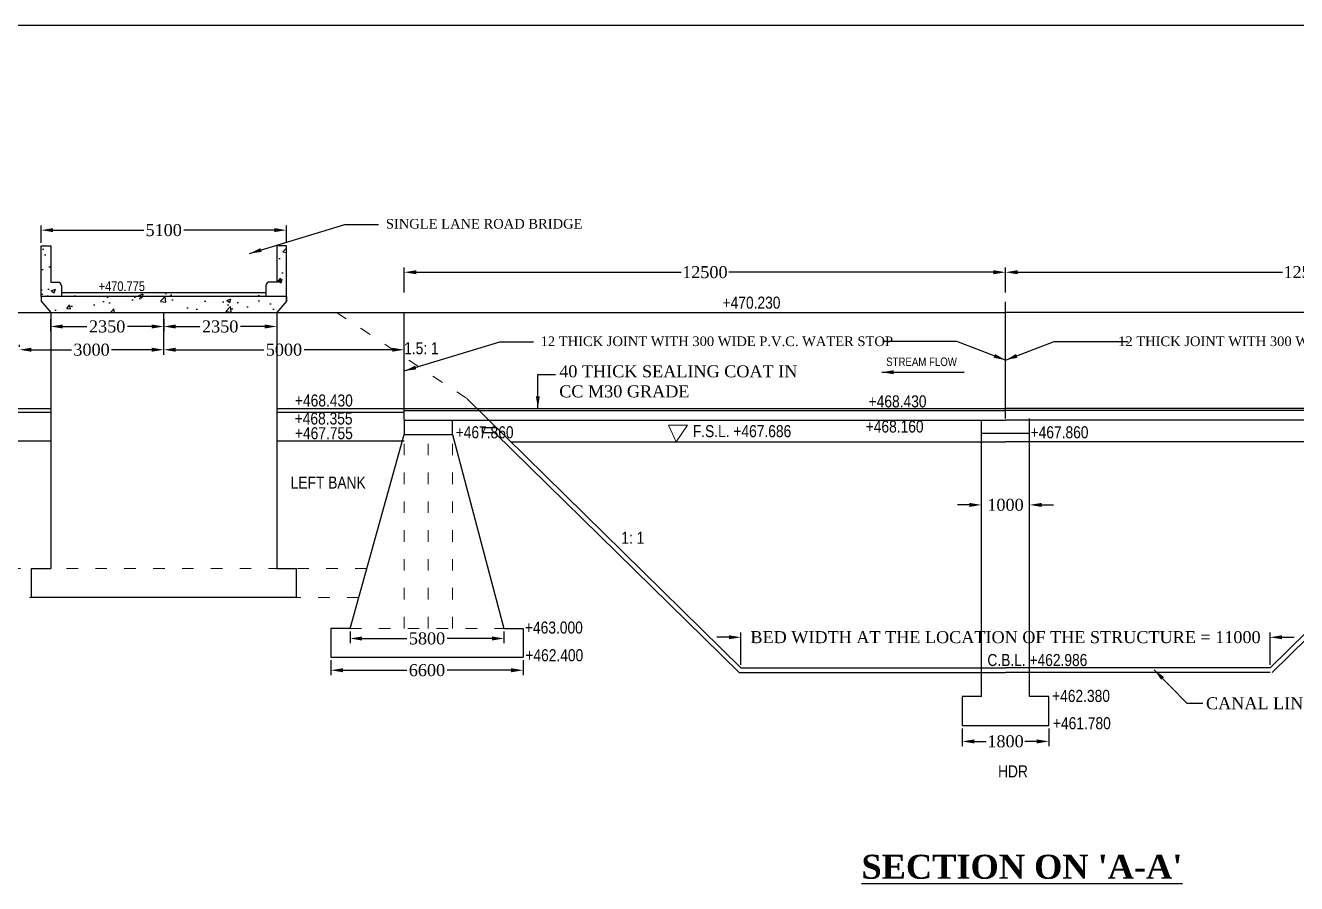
# Model space of a CAD drawing. Header units: millimetres. Extents: x 80 to 6605, y 46 to 2491.
# Drawn here: x 5678.7 to 5943, y 1169.4 to 1347.8 of the extents above; entities that cross this region are included whole.
import ezdxf
from ezdxf.enums import TextEntityAlignment as Align

# ---------------------------------------------------------------- set-up
doc = ezdxf.new("R2010")
doc.units = ezdxf.units.MM
doc.linetypes.add('ACAD_ISO03W100', pattern=[30, 12, -18])
doc.layers.add('STEEL', color=5, linetype='Continuous')
doc.layers.add('TEXT_GENERAL', color=4, linetype='Continuous')
doc.styles.add('ABADI', font='')
doc.styles.add('ARIAL NARROW', font='ARIALN.TTF')
doc.styles.get("Standard").update_dxf_attribs({"font": 'times.ttf', "height": 2.5})
doc.styles.add('TNR_2.5', font='times.ttf', dxfattribs={"height": 2.5})
doc.styles.get('ABADI').set_extended_font_data('Abadi MT Condensed Light')
doc.dimstyles.new('ISO-25', dxfattribs={"dimtxt": 2.5, "dimasz": 2.5, "dimexe": 1.25, "dimexo": 0.625, "dimtad": 1, "dimlfac": 25, "dimtxsty": 'Standard', "dimcen": 2.5, "dimadec": 0, "dimazin": 0, "dimtfac": 1, "dimtmove": 0, "dimatfit": 3, "dimfxl": 1, "dimarcsym": 0})
doc.dimstyles.new('STYLE_ESH', dxfattribs={"dimtxt": 2.5, "dimasz": 2.5, "dimexe": 1, "dimexo": 0.625, "dimtad": 0, "dimtih": 1, "dimtoh": 1, "dimdec": 0, "dimlfac": 100, "dimzin": 9, "dimdsep": 46, "dimtxsty": 'TNR_2.5', "dimcen": 2.5, "dimadec": 0, "dimazin": 2, "dimtfac": 1, "dimtdec": 0, "dimtofl": 0, "dimtmove": 2, "dimatfit": 3, "dimfxl": 1, "dimarcsym": 0})

# ---------------------------------------------------------------- blocks, each defined once
blk = doc.blocks.new('*D99')
at = {"color": 0, "lineweight": -2, "transparency": 16777216}
for p, q in [((5681.98, 1302.6), (5681.98, 1306.26)), ((5732.98, 1302.6), (5732.98, 1306.26)), ((5684.48, 1305.26), (5703.32, 1305.26)), ((5730.48, 1305.26), (5711.65, 1305.26))]:
    blk.add_line(p, q, dxfattribs=at)
at = {"color": 0, "transparency": 16777216}
for points in [[(5684.48, 1305.68), (5684.48, 1304.85), (5681.98, 1305.26)], [(5730.48, 1305.68), (5730.48, 1304.85), (5732.98, 1305.26)]]:
    blk.add_solid(points, dxfattribs=at)
at = {"layer": 'Defpoints', "color": 0, "transparency": 16777216}
for p in [(5732.98, 1305.26), (5681.98, 1301.97), (5732.98, 1301.97)]:
    blk.add_point(p, dxfattribs=at)
at = {"color": 0, "transparency": 16777216, "insert": (5707.48, 1305.26), "char_height": 2.5, "attachment_point": 5, "style": 'TNR_2.5'}
blk.add_mtext('5100', dxfattribs=at)
blk = doc.blocks.new('*D100')
at = {"color": 0, "lineweight": -2, "transparency": 16777216}
for p, q in [((5707.48, 1286.75), (5707.48, 1284.22)), ((5709.98, 1285.22), (5715.02, 1285.22)), ((5728.48, 1285.22), (5723.45, 1285.22)), ((5730.98, 1286.75), (5730.98, 1284.22))]:
    blk.add_line(p, q, dxfattribs=at)
at = {"color": 0, "transparency": 16777216}
for points in [[(5709.98, 1285.64), (5709.98, 1284.81), (5707.48, 1285.22)], [(5728.48, 1285.64), (5728.48, 1284.81), (5730.98, 1285.22)]]:
    blk.add_solid(points, dxfattribs=at)
at = {"layer": 'Defpoints', "color": 0, "transparency": 16777216}
for p in [(5707.48, 1287.37), (5730.98, 1287.37), (5707.48, 1285.22)]:
    blk.add_point(p, dxfattribs=at)
at = {"color": 0, "transparency": 16777216, "insert": (5719.23, 1285.22), "char_height": 2.5, "attachment_point": 5, "style": 'TNR_2.5'}
blk.add_mtext('2350', dxfattribs=at)
blk = doc.blocks.new('*D101')
at = {"color": 0, "lineweight": -2, "transparency": 16777216}
for p, q in [((5683.98, 1286.75), (5683.98, 1284.22)), ((5686.48, 1285.22), (5691.52, 1285.22)), ((5704.98, 1285.22), (5699.95, 1285.22)), ((5707.48, 1286.75), (5707.48, 1284.22))]:
    blk.add_line(p, q, dxfattribs=at)
at = {"color": 0, "transparency": 16777216}
for points in [[(5686.48, 1285.64), (5686.48, 1284.81), (5683.98, 1285.22)], [(5704.98, 1285.64), (5704.98, 1284.81), (5707.48, 1285.22)]]:
    blk.add_solid(points, dxfattribs=at)
at = {"layer": 'Defpoints', "color": 0, "transparency": 16777216}
for p in [(5683.98, 1287.37), (5707.48, 1287.37), (5707.48, 1285.22)]:
    blk.add_point(p, dxfattribs=at)
at = {"color": 0, "transparency": 16777216, "insert": (5695.73, 1285.22), "char_height": 2.5, "attachment_point": 5, "style": 'TNR_2.5'}
blk.add_mtext('2350', dxfattribs=at)
blk = doc.blocks.new('*D102')
at = {"color": 0, "lineweight": -2, "transparency": 16777216}
for p, q in [((5827.48, 1214.9), (5827.48, 1221.6)), ((5937.48, 1214.9), (5937.48, 1221.6)), ((5824.98, 1220.6), (5822.48, 1220.6)), ((5939.98, 1220.6), (5942.48, 1220.6))]:
    blk.add_line(p, q, dxfattribs=at)
at = {"color": 0, "transparency": 16777216}
for points in [[(5824.98, 1221.02), (5824.98, 1220.19), (5827.48, 1220.6)], [(5939.98, 1221.02), (5939.98, 1220.19), (5937.48, 1220.6)]]:
    blk.add_solid(points, dxfattribs=at)
at = {"layer": 'Defpoints', "color": 0, "transparency": 16777216}
for p in [(5937.48, 1220.6), (5827.48, 1214.27), (5937.48, 1214.27)]:
    blk.add_point(p, dxfattribs=at)
at = {"color": 0, "transparency": 16777216, "insert": (5882.48, 1220.6), "char_height": 2.5, "attachment_point": 5, "style": 'TNR_2.5'}
blk.add_mtext('BED WIDTH AT THE LOCATION OF THE STRUCTURE = 11000', dxfattribs=at)
blk = doc.blocks.new('*D103')
at = {"color": 0, "lineweight": -2, "transparency": 16777216}
for p, q in [((5757.48, 1292.3), (5757.48, 1297.51)), ((5882.48, 1292.3), (5882.48, 1297.51)), ((5759.98, 1296.51), (5815.03, 1296.51)), ((5879.98, 1296.51), (5824.94, 1296.51))]:
    blk.add_line(p, q, dxfattribs=at)
at = {"color": 0, "transparency": 16777216}
for points in [[(5759.98, 1296.93), (5759.98, 1296.09), (5757.48, 1296.51)], [(5879.98, 1296.93), (5879.98, 1296.09), (5882.48, 1296.51)]]:
    blk.add_solid(points, dxfattribs=at)
at = {"layer": 'Defpoints', "color": 0, "transparency": 16777216}
for p in [(5882.48, 1296.51), (5757.48, 1291.67), (5882.48, 1291.67)]:
    blk.add_point(p, dxfattribs=at)
at = {"color": 0, "transparency": 16777216, "insert": (5819.98, 1296.51), "char_height": 2.5, "attachment_point": 5, "style": 'TNR_2.5'}
blk.add_mtext('12500', dxfattribs=at)
blk = doc.blocks.new('*D108')
at = {"color": 0, "lineweight": -2, "transparency": 16777216}
for p, q in [((5742.22, 1215.83), (5742.22, 1212.75)), ((5782.21, 1215.82), (5782.21, 1212.75)), ((5744.72, 1213.75), (5758.04, 1213.75)), ((5779.71, 1213.75), (5766.39, 1213.75))]:
    blk.add_line(p, q, dxfattribs=at)
at = {"color": 0, "transparency": 16777216}
for points in [[(5744.72, 1214.16), (5744.72, 1213.33), (5742.22, 1213.75)], [(5779.71, 1214.16), (5779.71, 1213.33), (5782.21, 1213.75)]]:
    blk.add_solid(points, dxfattribs=at)
at = {"layer": 'Defpoints', "color": 0, "transparency": 16777216}
for p in [(5742.22, 1216.46), (5782.21, 1216.45), (5782.21, 1213.75)]:
    blk.add_point(p, dxfattribs=at)
at = {"color": 0, "transparency": 16777216, "insert": (5762.21, 1213.75), "char_height": 2.5, "attachment_point": 5, "style": 'TNR_2.5'}
blk.add_mtext('6600', dxfattribs=at)
blk = doc.blocks.new('*D109')
at = {"color": 0, "lineweight": -2, "transparency": 16777216}
for p, q in [((5746.22, 1221.83), (5746.22, 1219.35)), ((5778.22, 1221.83), (5778.22, 1219.35)), ((5748.72, 1220.35), (5758.05, 1220.35)), ((5775.72, 1220.35), (5766.38, 1220.35))]:
    blk.add_line(p, q, dxfattribs=at)
at = {"color": 0, "transparency": 16777216}
for points in [[(5748.72, 1220.77), (5748.72, 1219.93), (5746.22, 1220.35)], [(5775.72, 1220.77), (5775.72, 1219.93), (5778.22, 1220.35)]]:
    blk.add_solid(points, dxfattribs=at)
at = {"layer": 'Defpoints', "color": 0, "transparency": 16777216}
for p in [(5746.22, 1222.46), (5778.22, 1222.46), (5778.22, 1220.35)]:
    blk.add_point(p, dxfattribs=at)
at = {"color": 0, "transparency": 16777216, "insert": (5762.22, 1220.35), "char_height": 2.5, "attachment_point": 5, "style": 'TNR_2.5'}
blk.add_mtext('5800', dxfattribs=at)
blk = doc.blocks.new('*D173')
at = {"color": 0, "lineweight": -2, "transparency": 16777216}
for p, q in [((5874.98, 1248.13), (5872.48, 1248.13)), ((5877.48, 1248.75), (5877.48, 1249.13)), ((5887.48, 1248.75), (5887.48, 1249.13)), ((5889.98, 1248.13), (5892.48, 1248.13))]:
    blk.add_line(p, q, dxfattribs=at)
at = {"color": 0, "transparency": 16777216}
for points in [[(5874.98, 1248.54), (5874.98, 1247.71), (5877.48, 1248.13)], [(5889.98, 1248.54), (5889.98, 1247.71), (5887.48, 1248.13)]]:
    blk.add_solid(points, dxfattribs=at)
at = {"layer": 'Defpoints', "color": 0, "transparency": 16777216}
for p in [(5877.48, 1248.13), (5887.48, 1248.13), (5887.48, 1248.13)]:
    blk.add_point(p, dxfattribs=at)
at = {"color": 0, "transparency": 16777216, "insert": (5882.48, 1248.13), "char_height": 2.5, "attachment_point": 5, "style": 'TNR_2.5'}
blk.add_mtext('1000', dxfattribs=at)
blk = doc.blocks.new('*D174')
at = {"color": 0, "lineweight": -2, "transparency": 16777216}
for p, q in [((5873.48, 1201.65), (5873.48, 1197.95)), ((5891.48, 1201.65), (5891.48, 1197.95)), ((5875.98, 1198.95), (5878.45, 1198.95)), ((5888.98, 1198.95), (5886.52, 1198.95))]:
    blk.add_line(p, q, dxfattribs=at)
at = {"color": 0, "transparency": 16777216}
for points in [[(5875.98, 1199.36), (5875.98, 1198.53), (5873.48, 1198.95)], [(5888.98, 1199.36), (5888.98, 1198.53), (5891.48, 1198.95)]]:
    blk.add_solid(points, dxfattribs=at)
at = {"layer": 'Defpoints', "color": 0, "transparency": 16777216}
for p in [(5873.48, 1202.27), (5891.48, 1202.27), (5891.48, 1198.95)]:
    blk.add_point(p, dxfattribs=at)
at = {"color": 0, "transparency": 16777216, "insert": (5882.48, 1198.95), "char_height": 2.5, "attachment_point": 5, "style": 'TNR_2.5'}
blk.add_mtext('1800', dxfattribs=at)
blk = doc.blocks.new('*D179')
at = {"color": 0, "lineweight": -2, "transparency": 16777216}
for p, q in [((5882.48, 1292.3), (5882.48, 1297.51)), ((6007.48, 1292.3), (6007.48, 1297.51)), ((5884.98, 1296.51), (5940.03, 1296.51)), ((6004.98, 1296.51), (5949.94, 1296.51))]:
    blk.add_line(p, q, dxfattribs=at)
at = {"color": 0, "transparency": 16777216}
for points in [[(5884.98, 1296.93), (5884.98, 1296.09), (5882.48, 1296.51)], [(6004.98, 1296.93), (6004.98, 1296.09), (6007.48, 1296.51)]]:
    blk.add_solid(points, dxfattribs=at)
at = {"layer": 'Defpoints', "color": 0, "transparency": 16777216}
for p in [(5882.48, 1296.51), (5882.48, 1291.67), (6007.48, 1291.67)]:
    blk.add_point(p, dxfattribs=at)
at = {"color": 0, "transparency": 16777216, "insert": (5944.98, 1296.51), "char_height": 2.5, "attachment_point": 5, "style": 'TNR_2.5'}
blk.add_mtext('12500', dxfattribs=at)
blk = doc.blocks.new('*D230')
at = {"color": 0, "lineweight": -2, "transparency": 16777216}
for p, q in [((5707.48, 1281.02), (5707.48, 1281.39)), ((5709.98, 1280.39), (5728.32, 1280.39)), ((5754.98, 1280.39), (5736.65, 1280.39)), ((5757.48, 1281.02), (5757.48, 1281.39))]:
    blk.add_line(p, q, dxfattribs=at)
at = {"color": 0, "transparency": 16777216}
for points in [[(5709.98, 1280.81), (5709.98, 1279.98), (5707.48, 1280.39)], [(5754.98, 1280.81), (5754.98, 1279.98), (5757.48, 1280.39)]]:
    blk.add_solid(points, dxfattribs=at)
at = {"layer": 'Defpoints', "color": 0, "transparency": 16777216}
for p in [(5707.48, 1280.39), (5757.48, 1280.39), (5757.48, 1280.39)]:
    blk.add_point(p, dxfattribs=at)
at = {"color": 0, "transparency": 16777216, "insert": (5732.48, 1280.39), "char_height": 2.5, "attachment_point": 5, "style": 'TNR_2.5'}
blk.add_mtext('5000', dxfattribs=at)
blk = doc.blocks.new('*D231')
at = {"color": 0, "lineweight": -2, "transparency": 16777216}
for p, q in [((5677.48, 1281.02), (5677.48, 1281.39)), ((5679.98, 1280.39), (5688.31, 1280.39)), ((5704.98, 1280.39), (5696.66, 1280.39)), ((5707.48, 1281.02), (5707.48, 1281.39))]:
    blk.add_line(p, q, dxfattribs=at)
at = {"color": 0, "transparency": 16777216}
for points in [[(5679.98, 1280.81), (5679.98, 1279.98), (5677.48, 1280.39)], [(5704.98, 1280.81), (5704.98, 1279.98), (5707.48, 1280.39)]]:
    blk.add_solid(points, dxfattribs=at)
at = {"layer": 'Defpoints', "color": 0, "transparency": 16777216}
for p in [(5677.48, 1280.39), (5677.48, 1280.39), (5707.48, 1280.39)]:
    blk.add_point(p, dxfattribs=at)
at = {"color": 0, "transparency": 16777216, "insert": (5692.48, 1280.39), "char_height": 2.5, "attachment_point": 5, "style": 'TNR_2.5'}
blk.add_mtext('3000', dxfattribs=at)

msp = doc.modelspace()

# ---------------------------------------------------------------- hatches: boundary and pattern name
h = msp.add_hatch()
h.set_pattern_fill('AR-CONC', color=0, scale=0.05, style=0)
h.set_pattern_definition([(50, (196.927, -429.9654), (9.109233, -0.796954), [0.9525, -10.4775]), (355, (196.927, -429.965), (-1.762141, 9.552832), [0.762, -8.382]), (100.451, (197.686, -430.032), (7.347125, 8.755834), [0.8095, -8.9045]), (46.1842, (196.927, -427.425), (13.553952, -2.102116), [1.42875, -15.71625]), (96.6356, (198.057, -427.6), (11.870212, 12.371278), [1.21425, -13.35675]), (351.184, (196.927, -427.425), (11.87023, 12.371256), [1.143, -12.573]), (21, (198.197, -428.0604), (7.580744, -5.113276), [0.9525, -10.4775]), (326, (198.197, -428.06), (3.090101, 9.209398), [0.762, -8.382]), (71.4514, (198.829, -428.4865), (10.670825, 4.096143), [0.8095, -8.9045]), (37.5, (196.927, -429.9654), (0.1544302, 4.227752), [0, -8.2804, 0, -8.509, 0, -8.41375]), (7.5, (196.927, -429.9654), (3.340983, 5.0090287), [0, -4.8514, 0, -8.0899, 0, -3.20675]), (327.5, (194.095, -429.9654), (6.7795298, -0.2864372), [0, -3.175, 0, -9.906, 0, -13.1445]), (317.5, (192.825, -429.9654), (7.406459, 1.2713246), [0, -4.1275, 0, -6.5786, 0, -9.3345])])
h.paths.add_polyline_path([(5730.98459, 1288.17045), (5732.98459, 1290.47045), (5732.98459, 1291.47045), (5686.23459, 1291.47045), (5681.98459, 1291.47045), (5681.98459, 1290.47045), (5683.98459, 1288.17045)])
h.paths.add_polyline_path([(5686.23459, 1292.22045), (5686.23459, 1291.47045), (5728.73459, 1291.47045), (5728.73459, 1292.22045)])
h.paths.add_polyline_path([(5732.98459, 1301.97045), (5730.98459, 1301.97045), (5730.98459, 1294.47045), (5729.15786, 1294.47045, 0.215737154), (5728.73459, 1293.65589), (5728.73459, 1291.47045), (5732.98459, 1291.47045)])
h.paths.add_polyline_path([(5681.98459, 1291.47045), (5686.23459, 1291.47045), (5686.23459, 1293.65589, 0.215737154), (5685.81131, 1294.47045), (5683.98459, 1294.47045), (5683.98459, 1301.97045), (5681.98459, 1301.97045)])

# ---------------------------------------------------------------- linework, layer by layer
at = {"color": 0}
for p, q in [((6436.18376, 1347.83356), (5456.18376, 1347.83356)), ((5681.98459, 1301.97045), (5683.98459, 1301.97045)), ((5681.98459, 1291.47045), (5681.98459, 1301.97045)), ((5683.98459, 1301.97045), (5683.98459, 1294.47045)), ((5730.98459, 1301.97045), (5730.98459, 1294.47045)), ((5732.98459, 1301.97045), (5730.98459, 1301.97045)), ((5732.98459, 1290.47045), (5732.98459, 1301.97045)), ((5683.98459, 1294.47045), (5685.81131, 1294.47045)), ((5686.23459, 1293.65589), (5686.23459, 1291.47045)), ((5728.73459, 1292.22045), (5686.23459, 1292.22045)), ((5728.73459, 1293.65589), (5728.73459, 1291.47045)), ((5730.98459, 1294.47045), (5729.15786, 1294.47045)), ((5732.98459, 1291.47045), (5686.23459, 1291.47045)), ((5882.48459, 1266.06402), (5882.48459, 1290.38045)), ((5882.48459, 1266.06402), (5882.48459, 1290.38045)), ((5642.48459, 1288.17045), (5882.48459, 1288.17045)), ((5683.98459, 1288.17045), (5683.98459, 1234.87045)), ((5707.48459, 1279.3186), (5707.48459, 1288.17045)), ((5730.98459, 1288.17045), (5730.98459, 1234.87045)), ((5757.48459, 1265.77045), (5757.48459, 1288.17045)), ((6007.48459, 1288.17045), (5882.48459, 1288.17045)), ((5770.4664, 1270.27045), (5827.48459, 1214.27045)), ((5642.00207, 1267.42045), (5683.98459, 1267.42045)), ((5642.48459, 1268.17045), (5683.98459, 1268.17045)), ((5730.98459, 1268.17045), (5882.48459, 1268.17045)), ((5730.98459, 1267.42045), (5757.48459, 1267.42045)), ((5757.48459, 1267.77045), (5882.48459, 1267.77045)), ((5757.48459, 1265.77045), (5882.48459, 1265.77045)), ((5757.48459, 1265.77045), (5757.48459, 1262.77045)), ((5767.48459, 1262.77045), (5767.48459, 1265.77045)), ((5877.48459, 1208.27045), (5877.48459, 1265.77045)), ((6187.49456, 1268.17045), (5882.48459, 1268.17045)), ((6007.48459, 1267.77045), (5882.48459, 1267.77045)), ((6007.48459, 1265.77045), (5882.48459, 1265.77045)), ((5887.48459, 1208.27045), (5887.48459, 1266.06402)), ((5773.69596, 1264.15214), (5773.69596, 1263.15214)), ((5776.69596, 1264.15214), (5773.69596, 1264.15214)), ((5773.69596, 1263.15214), (5776.28701, 1263.15214)), ((5989.03516, 1264.90047), (5937.48459, 1214.27045)), ((5652.48459, 1261.42045), (5683.98459, 1261.42045)), ((5730.98459, 1261.42045), (5757.48459, 1261.42045)), ((5746.21536, 1222.45862), (5757.48459, 1262.77045)), ((5757.48459, 1262.77045), (5767.48459, 1262.77045)), ((5767.48459, 1262.77045), (5778.21536, 1222.45862)), ((5776.3456, 1263.0946), (5827.07564, 1213.27045)), ((5779.63004, 1261.27045), (5882.48459, 1261.27045)), ((5823.66477, 1261.27045), (5826.16477, 1261.27045)), ((5877.48459, 1263.06402), (5887.48459, 1263.06402)), ((5985.33913, 1261.27045), (5882.48459, 1261.27045)), ((5988.62358, 1263.0946), (5937.89353, 1213.27045)), ((5941.3044, 1261.27045), (5938.8044, 1261.27045)), ((5679.98459, 1228.87045), (5679.98459, 1234.87045)), ((5679.98459, 1234.87045), (5683.98459, 1234.87045)), ((5730.98459, 1234.87045), (5734.98459, 1234.87045)), ((5734.98459, 1234.87045), (5734.98459, 1228.87045)), ((5683.98459, 1228.87045), (5679.98459, 1228.87045)), ((5734.98459, 1228.87045), (5683.98459, 1228.87045)), ((5746.21536, 1222.45862), (5742.21536, 1222.45862)), ((5742.21536, 1222.45862), (5742.21536, 1216.45862)), ((5778.21536, 1222.45862), (5782.21536, 1222.45862)), ((5782.21536, 1222.45862), (5782.21269, 1216.45862)), ((5742.21536, 1216.45862), (5782.21269, 1216.45862)), ((5758.21536, 1216.45862), (5768.21536, 1216.45862)), ((5827.07564, 1213.27045), (5879.98459, 1213.27045)), ((5827.48459, 1214.27045), (5879.98459, 1214.27045)), ((5879.98459, 1214.27045), (5882.48459, 1214.27045)), ((5879.98459, 1213.27045), (5882.48459, 1213.27045)), ((5937.48459, 1214.27045), (5882.48459, 1214.27045)), ((5937.48459, 1213.27045), (5882.48459, 1213.27045)), ((5877.48459, 1208.27045), (5873.48459, 1208.27045)), ((5873.48459, 1208.27045), (5873.48459, 1202.27045)), ((5891.48459, 1208.27045), (5887.48459, 1208.27045)), ((5891.48459, 1202.27045), (5891.48459, 1208.27045)), ((5873.48459, 1202.27045), (5887.48459, 1202.27045)), ((5887.48459, 1202.27045), (5891.48459, 1202.27045))]:
    msp.add_line(p, q, dxfattribs=at)
at = {"color": 0, "ltscale": 0.5}
for p, q in [((5681.98459, 1291.47045), (5681.98459, 1290.47045)), ((5686.23459, 1291.47045), (5681.98459, 1291.47045)), ((5681.98459, 1290.47045), (5683.98459, 1288.17045)), ((5732.98459, 1290.47045), (5730.98459, 1288.17045)), ((5732.98459, 1291.47045), (5732.98459, 1290.47045))]:
    msp.add_line(p, q, dxfattribs=at)
at = {"color": 0}
for centre, start, end in [((5685.12296, 1293.5955), 3.1096967, 51.8066718), ((5729.84621, 1293.5955), 128.1933282, 176.8903033)]:
    msp.add_arc(centre, 1.11326, start, end, dxfattribs=at)
at = {"layer": 'STEEL', "color": 0, "lineweight": 5}
for p, q in [((5812.40611, 1264.71016), (5816.39166, 1264.71016)), ((5814.03658, 1261.27045), (5812.40611, 1264.71016)), ((5816.39166, 1264.71016), (5814.03658, 1261.27045))]:
    msp.add_line(p, q, dxfattribs=at)
at = {"layer": 'TEXT_GENERAL', "color": 0, "linetype": 'ACAD_ISO03W100', "lineweight": 5, "ltscale": 0.2}
for p, q in [((5743.40819, 1288.17045), (5770.4664, 1270.27045)), ((5757.48459, 1222.45862), (5757.48459, 1262.77045)), ((5762.48459, 1222.45862), (5762.48459, 1262.77045)), ((5767.48459, 1222.45862), (5767.48459, 1262.77045)), ((5749.6851, 1234.87045), (5656.48459, 1234.87045)), ((5748.00779, 1228.87045), (5656.48459, 1228.87045)), ((5746.21536, 1222.45862), (5778.21536, 1222.45862))]:
    msp.add_line(p, q, dxfattribs=at)

# ---------------------------------------------------------------- texts
at = {"color": 0, "ltscale": 0.5, "style": 'ABADI'}
msp.add_text('+470.775', height=2, dxfattribs=at).set_placement((5693.9597, 1292.59607))
at = {"color": 0, "lineweight": 13, "ltscale": 0.8, "style": 'ABADI'}
msp.add_text('STREAM FLOW', height=1.75, dxfattribs=at).set_placement((5857.67326, 1277.01888))
at = {"color": 0}
for s, insert, char_height, width, attachment_point in [('\\pt46,52;SINGLE LANE ROAD BRIDGE', (5753.66689, 1307.58934), 2, 85, 1), ('\\pt46,52;12 THICK JOINT WITH 300 WIDE P.V.C. WATER STOP', (5785.83343, 1283.15744), 2, 85, 1), ('\\pt46,52;12 THICK JOINT WITH 300 WIDE P.V.C. WATER STOP', (5979.13574, 1283.15744), 2, 85, 3), ("{\\fTimes New Roman|b1|i0|c0|p18;\\LSECTION ON 'A-A'}", (5852.54039, 1175.38263), 5, 69, 1)]:
    msp.add_mtext(s, dxfattribs=dict(at, insert=insert, char_height=char_height, width=width, attachment_point=attachment_point))
at = {"color": 0, "char_height": 2.5, "attachment_point": 1}
for s, insert, width, style in [('{\\fTimes New Roman|b0|i0|c0|p18;40 THICK SEALING COAT IN CC M30 GRADE}', (5789.70732, 1277.15378), 50, 'ABADI'), ('CANAL LINING IN C.C. M10 GRADE', (5924.1526, 1208.13068), 150, 'TNR_2.5')]:
    msp.add_mtext(s, dxfattribs=dict(at, insert=insert, width=width, style=style))
at = {"layer": 'TEXT_GENERAL', "color": 0, "lineweight": 9, "style": 'ARIAL NARROW'}
for s, p in [('+470.230', (5823.66625, 1288.93435)), ('+468.430', (5854.02743, 1268.40454)), ('+467.860', (5768.18712, 1261.97967)), ('+468.160', (5853.41944, 1263.16866)), ('+467.860', (5887.69909, 1261.97967)), ('+463.000', (5782.58023, 1221.3712)), ('+462.400', (5782.67015, 1215.61911)), ('+462.380', (5892.1661, 1207.16067)), ('+461.780', (5892.33838, 1201.47995))]:
    msp.add_text(s, height=2.5, dxfattribs=at).set_placement(p)
at = {"layer": 'TEXT_GENERAL', "color": 0, "lineweight": 5, "style": 'ARIAL NARROW'}
for s, p in [('1.5: 1', (5761.0499, 1280.69008)), ('LEFT BANK', (5741.673, 1252.76813)), ('1: 1', (5804.99597, 1241.28223)), ('HDR', (5884.03371, 1192.72493))]:
    msp.add_text(s, height=2.5, dxfattribs=at).set_placement(p, align=Align.MIDDLE)
for s, p in [('+468.430', (5734.76818, 1271.089)), ('+468.355', (5734.71297, 1267.34419)), ('+467.755', (5734.76818, 1264.2914)), ('F.S.L. +467.686', (5817.4711, 1264.71278)), ('C.B.L. +462.986', (5878.71316, 1217.12257))]:
    msp.add_text(s, height=2.5, dxfattribs=at).set_placement(p, align=Align.TOP_LEFT)

# ---------------------------------------------------------------- dimensions: what is measured, and where the dimension line sits
at = {"color": 0}
for base, p1, p2, picture, middle in [((5732.98459, 1305.26349), (5681.98459, 1301.97045), (5732.98459, 1301.97045), '*D99', (5707.48459, 1305.26349)), ((5882.48459, 1296.50853), (5757.48459, 1291.67328), (5882.48459, 1291.67328), '*D103', (5819.98459, 1296.50853)), ((5707.48459, 1285.22312), (5730.98459, 1287.37045), (5707.48459, 1287.37045), '*D100', (5719.23459, 1285.22312)), ((5677.48459, 1280.39466), (5707.48459, 1280.39466), (5677.48459, 1280.39466), '*D231', (5692.48459, 1280.39466)), ((5757.48459, 1280.39466), (5707.48459, 1280.39466), (5757.48459, 1280.39466), '*D230', (5732.48459, 1280.39466)), ((5887.48459, 1248.12545), (5877.48459, 1248.12545), (5887.48459, 1248.12545), '*D173', (5882.48459, 1248.12545)), ((5891.48459, 1198.94586), (5873.48459, 1202.27045), (5891.48459, 1202.27045), '*D174', (5882.48459, 1198.94586))]:
    dim = msp.add_linear_dim(base=base, p1=p1, p2=p2, dimstyle='STYLE_ESH', dxfattribs=at)
    dim.commit()
    dim.dimension.update_dxf_attribs({"geometry": picture, "text_midpoint": middle})
for base, p1, p2, picture, middle in [((5882.48459, 1296.50853), (6007.48459, 1291.67328), (5882.48459, 1291.67328), '*D179', (5944.98459, 1296.50853)), ((5707.48459, 1285.22312), (5683.98459, 1287.37045), (5707.48459, 1287.37045), '*D101', (5695.73459, 1285.22312))]:
    dim = msp.add_linear_dim(base=base, p1=p1, p2=p2, angle=180, dimstyle='STYLE_ESH', dxfattribs=at)
    dim.commit()
    dim.dimension.update_dxf_attribs({"geometry": picture, "text_midpoint": middle})
for base, p1, p2, text, picture, middle in [((5937.48459, 1220.6021), (5827.48459, 1214.27045), (5937.48459, 1214.27045), 'BED WIDTH AT THE LOCATION OF THE STRUCTURE = 11000', '*D102', (5882.48459, 1220.6021)), ((5778.21536, 1220.35044), (5746.21536, 1222.45862), (5778.21536, 1222.45862), '5800', '*D109', (5762.21536, 1220.35044)), ((5782.21268, 1213.74732), (5742.21536, 1216.45862), (5782.21268, 1216.4466), '6600', '*D108', (5762.21402, 1213.74732))]:
    dim = msp.add_linear_dim(base=base, p1=p1, p2=p2, text=text, dimstyle='STYLE_ESH', dxfattribs=at)
    dim.commit()
    dim.dimension.update_dxf_attribs({"geometry": picture, "text_midpoint": middle})

# ---------------------------------------------------------------- leaders
for points, dimstyle, override in [([(5725.31804, 1300.40413), (5745.15791, 1306.43596), (5752.16583, 1306.43596)], 'STYLE_ESH', {"dimgap": 0.625, "dimtad": 0}), ([(5757.48459, 1275.97224), (5777.32445, 1282.00406), (5784.33238, 1282.00406)], 'STYLE_ESH', {"dimgap": 0.625, "dimtad": 0}), ([(5785.26089, 1268.23724), (5785.26089, 1275.23006), (5788.93993, 1275.23006)], 'STYLE_ESH', {"dimgap": 0.625, "dimtad": 0}), ([(5856.74163, 1275.71446), (5873.85836, 1275.71446)], 'ISO-25', {"dimgap": 0.625, "dimtad": 0, "dimtxsty": 'ABADI'})]:
    msp.add_leader(points, dimstyle=dimstyle, override=override, dxfattribs=at)
at = {"color": 0, "ltscale": 0.5}
for points in [[(5882.48459, 1278.22224), (5872.3638, 1282.13258), (5856.96005, 1282.13258)], [(5882.48459, 1278.22224), (5892.60537, 1282.13258), (5908.00913, 1282.13258)]]:
    msp.add_leader(points, dimstyle='ISO-25', override={"dimgap": 0.625, "dimtad": 0}, dxfattribs=at)
at = {"color": 0, "annotation_type": 0, "has_hookline": 1, "hookline_direction": 0, "text_width": 60.17484}
msp.add_leader([(5913.39099, 1213.83962), (5920.16061, 1206.88068), (5923.5276, 1206.88068)], dimstyle='STYLE_ESH', override={"dimgap": 0.625, "dimtad": 0}, dxfattribs=at)

doc.saveas('drawing.dxf')
